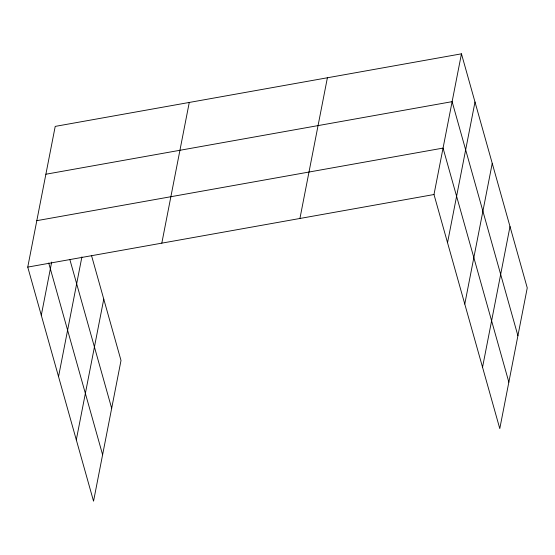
<?xml version="1.0" encoding="UTF-8"?>
<svg xmlns="http://www.w3.org/2000/svg" width="555" height="555" viewBox="0 0 555 555"><rect width="100%" height="100%" fill="white"/><g stroke="black" fill="none" stroke-linecap="round" stroke-linejoin="round"><path stroke-width="0.83" d="M91.61 255.883L121.011 360.479L93.545 501.179L27.75 267.101L55.216 126.394L461.455 53.821L527.25 287.899L499.784 428.606L433.989 194.521L461.455 53.821M41.292 315.275L51.671 262.092M58.539 376.623L81.904 256.903M76.306 439.831L103.764 299.131M161.81 243.145L189.269 102.446M299.929 218.469L327.394 77.769M447.531 242.695L474.997 101.995M464.778 304.05L492.236 163.343M482.545 367.257L510.003 226.551M45.878 174.235L452.117 101.655L517.912 335.74M36.81 220.668L443.05 148.088L508.852 382.173M27.75 267.101L433.989 194.521M69.902 259.719L111.673 408.32M48.722 263.028L102.613 454.753"/></g></svg>
